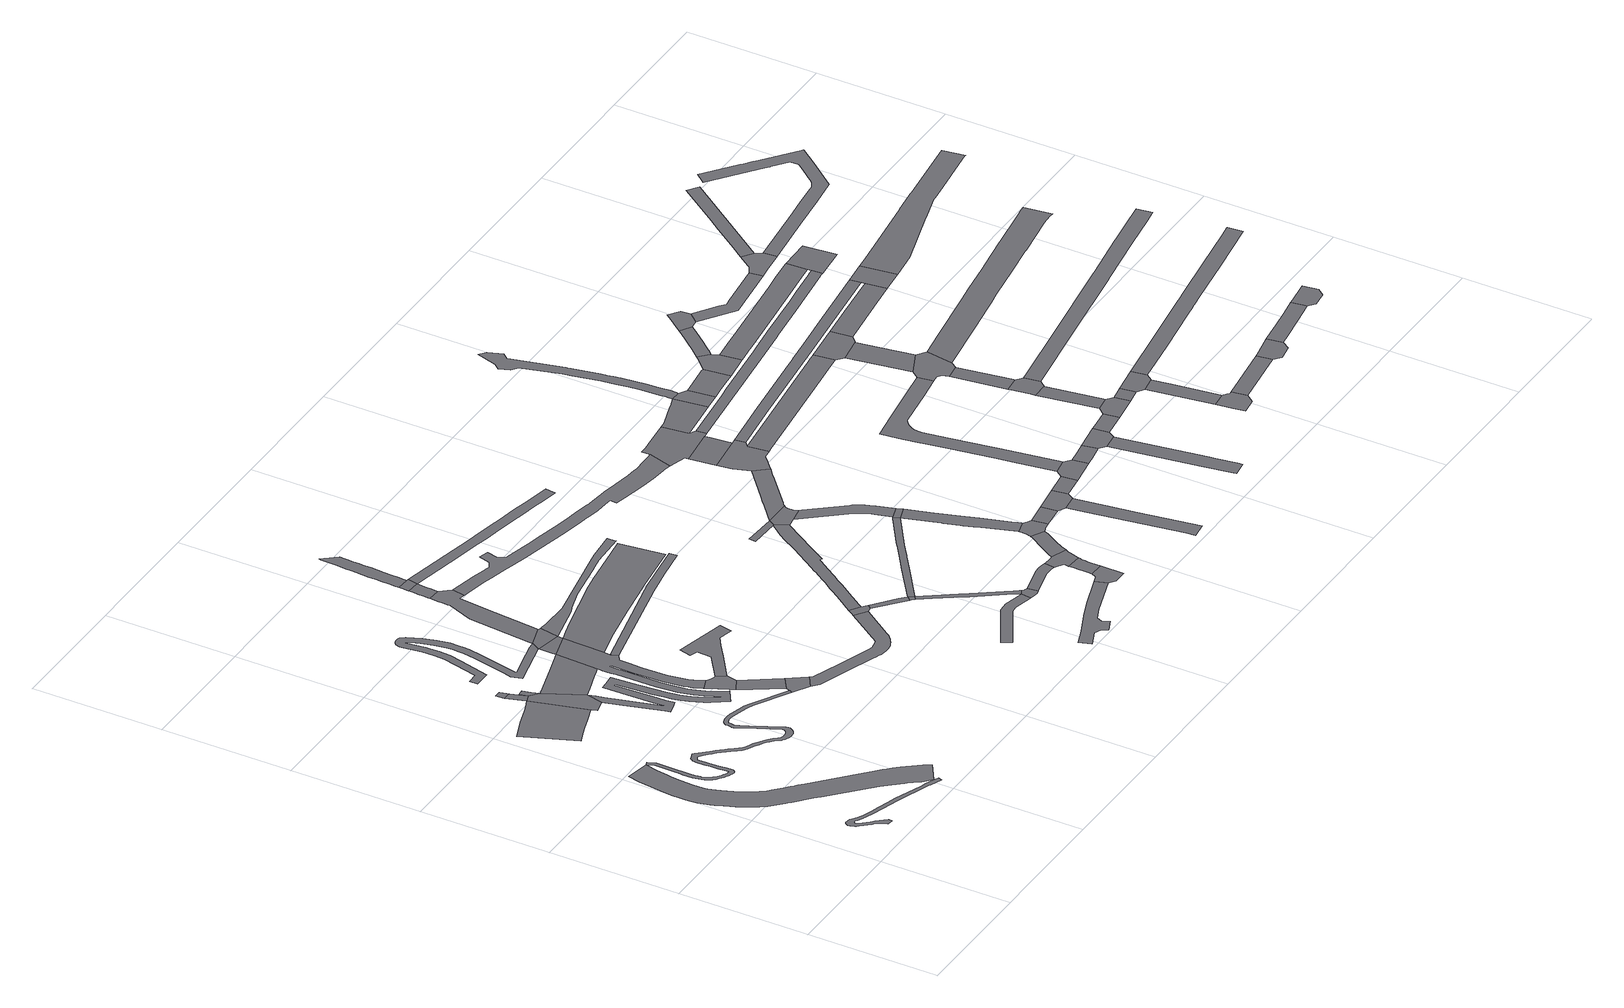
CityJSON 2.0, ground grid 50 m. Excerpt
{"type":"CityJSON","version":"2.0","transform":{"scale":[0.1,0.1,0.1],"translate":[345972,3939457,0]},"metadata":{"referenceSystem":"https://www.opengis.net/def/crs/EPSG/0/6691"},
"CityObjects":{
"road1":{"type":"Road","attributes":{"RoadStructureAttribute.sectionType":"1"},"geometry":[{"type":"MultiSurface","lod":"1","boundaries":[[[0,1,2,3,4,5,6,7,8,9,10,11,12,13,14,15,16,17,18,19,20,21,22,23,24,25,26,27,28,29,30,31,32,33,34,35,36,37,38,39,40,41,42,43,44,45,46,47,48,49,50,51,52,53,54,55,56,57,58,59,60,61,62,63,64,65,66,67,68,69,70,71,72,73,74,75,76,77]]]}]},
"road2":{"type":"Road","attributes":{"function":"3","RoadStructureAttribute.sectionType":"1"},"geometry":[{"type":"MultiSurface","lod":"1","boundaries":[[[78,79,80,81,82,83,84,85,86,87,88,89,90,91,92,93,94,95,96,97,98,99,100,101,102,103,104,105,106,107,108,109,110,111,112,113,114,115,116,117,118,119,120,121,122,123,124,125,126,127,128,129,130,131,132,133,134,135,136,137,138,139,140,141,142,143,144,145,146,147,148,149,150,151,152,153,154,155,156,157,158,159,160,161,162,163,164]]]}]},
"road3":{"type":"Road","attributes":{"function":"3","RoadStructureAttribute.sectionType":"7"},"geometry":[{"type":"MultiSurface","lod":"1","boundaries":[[[165,166,167,168,169,170,171,172,173,174,175,176,177,178]]]}]},
"road4":{"type":"Road","attributes":{"RoadStructureAttribute.sectionType":"1"},"geometry":[{"type":"MultiSurface","lod":"1","boundaries":[[[179,180,181,182,183,184,185,186,187,188,189,190,191,192,193,194,195,196,197,198,199,200,201,202,203,204,205,206,207,208,209,210,211,212,213,214,215,216,217,218,219,220,221,222,223,224,225,226,227,228,229,230,231,232,233,234,235,236,237,238,239,240,241,242,243,244,245,246,247,248,249,250,251,252,253,254,255,256,257,258,259,260,261,262,263,264,265,266,267,268,269,270,271,272,163,273,274,275,276,277,278,279,280,281,282,283,284,285,286,287,288,289,290,291,292,293,294,295,296,297,298,299,300,301,302,303,304,305,306,307,308,309,310,311,312,313,314,315,316,317,318,319,320,321,322,323,324,325,326,327,328,329,330,331,332,333,334,335,336,337,338,339,340,341,342,343,344,345,346,347,348,349,350,351,352,353,354,355,356,357,358,359,360,361,362,363,364,365,366,367,368,369,370,371,372,373,374,375,376,377,378,379,380,381,382,383,384,385,386,387,388]]]}]},
"road5":{"type":"Road","attributes":{"RoadStructureAttribute.sectionType":"1"},"geometry":[{"type":"MultiSurface","lod":"1","boundaries":[[[389,171,390,391]]]}]},
"road6":{"type":"Road","geometry":[{"type":"MultiSurface","lod":"1","boundaries":[[[392,393,394,389,391]]]}]},
"road7":{"type":"Road","geometry":[{"type":"MultiSurface","lod":"1","boundaries":[[[171,170,395,396,397,398,390]]]}]},
"road8":{"type":"Road","geometry":[{"type":"MultiSurface","lod":"1","boundaries":[[[399,400,401,390,398]]]}]},
"road9":{"type":"Road","geometry":[{"type":"MultiSurface","lod":"1","boundaries":[[[397,402,403,404,405,406,407,408,409,398]]]}]},
"road10":{"type":"Road","attributes":{"RoadStructureAttribute.sectionType":"1"},"geometry":[{"type":"MultiSurface","lod":"1","boundaries":[[[396,410,411,412,413,414,415,416,417,418,419,420,421,422,423,424,425,426,427,428,429,430,431,432,433,434,435,436,437,438,439,440,441,442,443,444,445,446,447,448,449,450,451,452,453,454,455,456,457,458,459,460,461,462,463,464,465,466,467,468,469,470,471,472,473,474,475,406,405,476,477,478,479,480,481,482,483,484,485,486,487,488,489,490,491,492,493,494,495,496,497,498,499,500,501,502,503,504,505,506,507,508,509,510,511,397]]]}]},
"road11":{"type":"Road","geometry":[{"type":"MultiSurface","lod":"1","boundaries":[[[512,513,514,515,516,455,454,517,518,519,520,521,522,523]]]}]},
"road12":{"type":"Road","attributes":{"RoadStructureAttribute.sectionType":"1"},"geometry":[{"type":"MultiSurface","lod":"1","boundaries":[[[524,525,526,527,528,529,530,531,532,533,534,535,536,537,538,539,540,541,542,543,544,545,546,547,548,549,550,551,552,553,554,555,556,557,558,559,560,561,562,563,564,565,566,567,568,569,570,571,572,573,574,575,576,577,578,579,580]]]}]},
"road13":{"type":"Road","attributes":{"RoadStructureAttribute.sectionType":"1"},"geometry":[{"type":"MultiSurface","lod":"1","boundaries":[[[581,582,583,520,519]]]}]},
"road14":{"type":"Road","geometry":[{"type":"MultiSurface","lod":"1","boundaries":[[[584,583,582,179,388,585]]]}]},
"road15":{"type":"Road","geometry":[{"type":"MultiSurface","lod":"1","boundaries":[[[586,587,406,475,588]]]}]},
"road16":{"type":"Road","geometry":[{"type":"MultiSurface","lod":"1","boundaries":[[[579,586,588,589,590,580]]]}]},
"road17":{"type":"Road","attributes":{"RoadStructureAttribute.sectionType":"1"},"geometry":[{"type":"MultiSurface","lod":"1","boundaries":[[[522,591,592,593,594,595,596,597,598,599,600,601,523]]]}]},
"road18":{"type":"Road","attributes":{"RoadStructureAttribute.sectionType":"1"},"geometry":[{"type":"MultiSurface","lod":"1","boundaries":[[[590,602,603,604,605,606,607,608,609,610,611,612,613,614,615,580]]]}]},
"road19":{"type":"Road","attributes":{"RoadStructureAttribute.sectionType":"1"},"geometry":[{"type":"MultiSurface","lod":"1","boundaries":[[[616,617,618,619,620,621,622,623,624,625,626,627,628,629,630,631,632,633,634,635,636,637,638,639,640,641,642,643,584,585]]]}]},
"road20":{"type":"Road","geometry":[{"type":"MultiSurface","lod":"1","boundaries":[[[606,644,645,646,647,648,649,650,651,652,653,607]]]}]},
"road21":{"type":"Road","geometry":[{"type":"MultiSurface","lod":"1","boundaries":[[[654,655,656,657,658,649,648]]]}]},
"road22":{"type":"Road","attributes":{"RoadStructureAttribute.sectionType":"1"},"geometry":[{"type":"MultiSurface","lod":"1","boundaries":[[[659,660,661,662,663,664,665,666,667,668,669,670,671,656,655,672,673,674,675,676,677,678,679,680,681,682,683,684]]]}]},
"road23":{"type":"Road","attributes":{"RoadStructureAttribute.sectionType":"1"},"geometry":[{"type":"MultiSurface","lod":"1","boundaries":[[[472,685,686,687,688,689,690,691,692,693,473]]]}]},
"road24":{"type":"Road","attributes":{"function":"3","RoadStructureAttribute.sectionType":"1"},"geometry":[{"type":"MultiSurface","lod":"1","boundaries":[[[694,695,696,697,698,475,474,699,700,701,702,703,704]]]}]},
"road25":{"type":"Road","attributes":{"RoadStructureAttribute.sectionType":"1"},"geometry":[{"type":"MultiSurface","lod":"1","boundaries":[[[705,706,707,708,709,710,711,712,713,714,715,716,717,718,719,720,589,588]]]}]},
"road26":{"type":"Road","geometry":[{"type":"MultiSurface","lod":"1","boundaries":[[[721,722,723,638,637,724,725,726]]]}]},
"road27":{"type":"Road","attributes":{"RoadStructureAttribute.sectionType":"1"},"geometry":[{"type":"MultiSurface","lod":"1","boundaries":[[[727,728,729,730,731,732,733,734,735,736,737,738]]]}]},
"road28":{"type":"Road","attributes":{"RoadStructureAttribute.sectionType":"1"},"geometry":[{"type":"MultiSurface","lod":"1","boundaries":[[[724,739,740,741,725]]]}]},
"road29":{"type":"Road","geometry":[{"type":"MultiSurface","lod":"1","boundaries":[[[740,739,742,743,744]]]}]},
"road30":{"type":"Road","geometry":[{"type":"MultiSurface","lod":"1","boundaries":[[[745,746,747,748,749,750,751,752,753,754,755,756,757,758,759,760,761,762,763,764,654,648]]]}]},
"road31":{"type":"Road","attributes":{"RoadStructureAttribute.sectionType":"1"},"geometry":[{"type":"MultiSurface","lod":"1","boundaries":[[[765,766,767,768,769,770,771,772,773,774,775,776,777,778]]]}]},
"road32":{"type":"Road","attributes":{"RoadStructureAttribute.sectionType":"1"},"geometry":[{"type":"MultiSurface","lod":"1","boundaries":[[[743,779,780,781,782,783,727,784,785,786,787,788,789,744]]]}]},
"road33":{"type":"Road","attributes":{"RoadStructureAttribute.sectionType":"1"},"geometry":[{"type":"MultiSurface","lod":"1","boundaries":[[[790,791,792,793,794,795,796,797,798,799,800,801,802,803,804,805,806,807,808,809,810,811,812,813,814,815,816,817,818,721,726]]]}]},
"road34":{"type":"Road","geometry":[{"type":"MultiSurface","lod":"1","boundaries":[[[727,738,819,820,821,822,823,824,825,826,827,828,784]]]}]},
"road35":{"type":"Road","attributes":{"RoadStructureAttribute.sectionType":"1"},"geometry":[{"type":"MultiSurface","lod":"1","boundaries":[[[829,830,831,832,833,834,835,836,837,838,839,840,841,842,843,844,845,846,847,848,849,850,851,852,853,854,605,604,855,856,857,858,859,860,861,862,863,864,865,866,867,868,869,870,871,872,873,874,875,876,877,878,879,880]]]}]},
"road36":{"type":"Road","attributes":{"RoadStructureAttribute.sectionType":"1"},"geometry":[{"type":"MultiSurface","lod":"1","boundaries":[[[821,881,882,883,884,885,886,887,888,822]]]}]},
"road37":{"type":"Road","attributes":{"RoadStructureAttribute.sectionType":"1"},"geometry":[{"type":"MultiSurface","lod":"1","boundaries":[[[889,890,891,892,893,894,740,744,895,896,897,898,899]]]}]},
"road38":{"type":"Road","geometry":[{"type":"MultiSurface","lod":"1","boundaries":[[[900,778,777,901,902,903,904]]]}]},
"road39":{"type":"Road","geometry":[{"type":"MultiSurface","lod":"1","boundaries":[[[905,906,907,803]]]}]},
"road40":{"type":"Road","attributes":{"RoadStructureAttribute.sectionType":"1"},"geometry":[{"type":"MultiSurface","lod":"1","boundaries":[[[903,908,909,910,911,912,913,914,915,916,917,918,904]]]}]},
"road41":{"type":"Road","geometry":[{"type":"MultiSurface","lod":"1","boundaries":[[[919,920,921,885,884,922,923,914,913,924,925,926,927,928,929]]]}]},
"road42":{"type":"Road","geometry":[{"type":"MultiSurface","lod":"1","boundaries":[[[802,930,931,932,933,934,935,936,937,938,939,940,905,803]]]}]},
"road43":{"type":"Road","attributes":{"RoadStructureAttribute.sectionType":"1"},"geometry":[{"type":"MultiSurface","lod":"1","boundaries":[[[928,941,942,943,944,945,946,947,948,949,950,951,952,953,954,955,956,957,929]]]}]},
"road44":{"type":"Road","attributes":{"RoadStructureAttribute.sectionType":"1"},"geometry":[{"type":"MultiSurface","lod":"1","boundaries":[[[958,959,960,961,962,963,964,965,966,967,968,969,970,931,930]]]}]},
"road45":{"type":"Road","geometry":[{"type":"MultiSurface","lod":"1","boundaries":[[[899,971,963,962,889]]]}]},
"road46":{"type":"Road","attributes":{"RoadStructureAttribute.sectionType":"1"},"geometry":[{"type":"MultiSurface","lod":"1","boundaries":[[[972,973,974,975,976,977,978,979,980,981,982,983,984,985,986,971,899]]]}]},
"road47":{"type":"Road","geometry":[{"type":"MultiSurface","lod":"1","boundaries":[[[978,987,988,989,990,991,992,993,994,995,950,949,996,997,998,999,1000,979]]]}]},
"road48":{"type":"Road","attributes":{"RoadStructureAttribute.sectionType":"1"},"geometry":[{"type":"MultiSurface","lod":"1","boundaries":[[[1001,1002,1003,1004,905,940,1005,1006,1007,1008,1009,1010,1011,1012]]]}]},
"road49":{"type":"Road","attributes":{"RoadStructureAttribute.sectionType":"1"},"geometry":[{"type":"MultiSurface","lod":"1","boundaries":[[[999,998,1013,1014]]]}]},
"road50":{"type":"Road","attributes":{"RoadStructureAttribute.sectionType":"1"},"geometry":[{"type":"MultiSurface","lod":"1","boundaries":[[[1015,1016,1017,1018,1019,1020,1021,1022,1023]]]}]},
"road51":{"type":"Road","geometry":[{"type":"MultiSurface","lod":"1","boundaries":[[[1014,1013,1019,1018,1024,1025]]]}]},
"road52":{"type":"Road","geometry":[{"type":"MultiSurface","lod":"1","boundaries":[[[1011,1026,1027,1028,1029,1030,1031,1032,1033,1034,1035,1012]]]}]},
"road53":{"type":"Road","attributes":{"function":"3"},"geometry":[{"type":"MultiSurface","lod":"1","boundaries":[[[1034,1033,1036,1037,1038,1039]]]}]},
"road54":{"type":"Road","geometry":[{"type":"MultiSurface","lod":"1","boundaries":[[[1040,1041,1039,1038,1042,1043,1044,1045,1046,1047,1048,829,880]]]}]},
"road55":{"type":"Road","attributes":{"RoadStructureAttribute.sectionType":"1"},"geometry":[{"type":"MultiSurface","lod":"1","boundaries":[[[1024,1049,1050,1025]]]}]},
"road56":{"type":"Road","geometry":[{"type":"MultiSurface","lod":"1","boundaries":[[[1051,1050,1049,1052,1053,1054]]]}]},
"road57":{"type":"Road","attributes":{"RoadStructureAttribute.sectionType":"1"},"geometry":[{"type":"MultiSurface","lod":"1","boundaries":[[[1055,1056,1057,1058,1045,1044,1059]]]}]},
"road58":{"type":"Road","attributes":{"RoadStructureAttribute.sectionType":"1"},"geometry":[{"type":"MultiSurface","lod":"1","boundaries":[[[1060,1053,1052,1061,1062,1063]]]}]},
"road59":{"type":"Road","geometry":[{"type":"MultiSurface","lod":"1","boundaries":[[[1064,1055,1059,1065,1066]]]}]},
"road60":{"type":"Road","attributes":{"RoadStructureAttribute.sectionType":"1"},"geometry":[{"type":"MultiSurface","lod":"1","boundaries":[[[1067,1068,1069,1070,1071,1072,1073,1074,1075,1076,1077,1078,1079,1080,1081,1082,1083,1084,1085,1086,1087,1088,1089,1090,1051,1054]]]}]},
"road61":{"type":"Road","attributes":{"RoadStructureAttribute.sectionType":"1"},"geometry":[{"type":"MultiSurface","lod":"1","boundaries":[[[1091,1092,1093,1094,1095,1096,1097,1098,1099,1100]]]}]},
"road62":{"type":"Road","geometry":[{"type":"MultiSurface","lod":"1","boundaries":[[[1101,1102,1103,1104,1105,1106,1107,1108,1109,1110,1111,1112,1055,1064,1113,1114,1115,1116,1117,1118,1119,1120,1121,1122,1123,1124,1125,1126,1127,1128,1129,1130,1131,1132,1133,1134,1135]]]}]},
"road63":{"type":"Road","attributes":{"function":"3","RoadStructureAttribute.sectionType":"1"},"geometry":[{"type":"MultiSurface","lod":"1","boundaries":[[[1136,1137,1138,1139,1140,1030,1029,1141,1142,1143,1144]]]}]},
"road64":{"type":"Road","geometry":[{"type":"MultiSurface","lod":"1","boundaries":[[[1062,1100,1099,1145,1146,1063]]]}]},
"road65":{"type":"Road","attributes":{"function":"3","RoadStructureAttribute.sectionType":"1"},"geometry":[{"type":"MultiSurface","lod":"1","boundaries":[[[1065,1147,1148,1149,1150,1151,1152,1066]]]}]},
"road66":{"type":"Road","attributes":{"RoadStructureAttribute.sectionType":"1"},"geometry":[{"type":"MultiSurface","lod":"1","boundaries":[[[1153,1154,1146,1145,1155,1156]]]}]},
"road67":{"type":"Road","geometry":[{"type":"MultiSurface","lod":"1","boundaries":[[[1149,1157,1158,1159,1160,1161,1162,1163,1150]]]}]},
"road68":{"type":"Road","geometry":[{"type":"MultiSurface","lod":"1","boundaries":[[[1164,1165,1166,1153,1156,1167]]]}]},
"road69":{"type":"Road","attributes":{"RoadStructureAttribute.sectionType":"1"},"geometry":[{"type":"MultiSurface","lod":"1","boundaries":[[[1165,1168,1169,1170,1171,1166]]]}]},
"road70":{"type":"Road","attributes":{"function":"3","RoadStructureAttribute.sectionType":"1"},"geometry":[{"type":"MultiSurface","lod":"1","boundaries":[[[1172,1173,1174,1175,1176,1177,1178,1032,1031,1179,1180,1181,1182,1183,1184,1185,1186]]]}]},
"road71":{"type":"Road","geometry":[{"type":"MultiSurface","lod":"1","boundaries":[[[1187,1188,1189,1190,1170,1169,1191,1192]]]}]},
"road72":{"type":"Road","attributes":{"function":"3","RoadStructureAttribute.sectionType":"1"},"geometry":[{"type":"MultiSurface","lod":"1","boundaries":[[[1193,1194,1195,1196,1197,1198,1199,1200,1201,1202,1043,1042,1203,1204,1205,1206,1207,1208,1209,1210,1211]]]}]},
"road73":{"type":"Road","attributes":{"RoadStructureAttribute.sectionType":"1"},"geometry":[{"type":"MultiSurface","lod":"1","boundaries":[[[1160,1212,1213,1214,1215,1216,1217,1218,1219,1220,1221,1222,1223,1224,1161]]]}]},
"road74":{"type":"Road","attributes":{"RoadStructureAttribute.sectionType":"1"},"geometry":[{"type":"MultiSurface","lod":"1","boundaries":[[[1225,1226,1188,1187,1227,1228]]]}]},
"road75":{"type":"Road","attributes":{"RoadStructureAttribute.sectionType":"1"},"geometry":[{"type":"MultiSurface","lod":"1","boundaries":[[[1229,1230,1164,1167]]]}]},
"road76":{"type":"Road","geometry":[{"type":"MultiSurface","lod":"1","boundaries":[[[1231,1232,1233,1234,1081,1080,1235,1236,1225,1228]]]}]},
"road77":{"type":"Road","attributes":{"RoadStructureAttribute.sectionType":"1"},"geometry":[{"type":"MultiSurface","lod":"1","boundaries":[[[1237,1234,1233,1238,1239]]]}]},
"road78":{"type":"Road","geometry":[{"type":"MultiSurface","lod":"1","boundaries":[[[1240,1241,1242,1243,1244,1245,1246,1247,1248]]]}]},
"road79":{"type":"Road","attributes":{"RoadStructureAttribute.sectionType":"1"},"geometry":[{"type":"MultiSurface","lod":"1","boundaries":[[[1249,1245,1244,1250,1251,1252]]]}]},
"road80":{"type":"Road","geometry":[{"type":"MultiSurface","lod":"1","boundaries":[[[1237,1239,1253,1254,1136,1144]]]}]},
"road81":{"type":"Road","geometry":[{"type":"MultiSurface","lod":"1","boundaries":[[[1230,1229,1252,1251,1255,1256]]]}]},
"road82":{"type":"Road","geometry":[{"type":"MultiSurface","lod":"1","boundaries":[[[1257,1258,1259,1260,1261,1219,1218,1262,1263]]]}]},
"road83":{"type":"Road","attributes":{"RoadStructureAttribute.sectionType":"1"},"geometry":[{"type":"MultiSurface","lod":"1","boundaries":[[[1241,1240,1264,1265]]]}]},
"road84":{"type":"Road","attributes":{"function":"3","RoadStructureAttribute.sectionType":"1"},"geometry":[{"type":"MultiSurface","lod":"1","boundaries":[[[1266,1267,1268,1269,1270,1271,1272,1159,1158,1273,1274,1275,1276,1277,1278,1279,1280]]]}]},
"road85":{"type":"Road","attributes":{"RoadStructureAttribute.sectionType":"1"},"geometry":[{"type":"MultiSurface","lod":"1","boundaries":[[[1281,1282,1283,1263,1262,1284,1285,1286,1287]]]}]},
"road86":{"type":"Road","attributes":{"function":"3","RoadStructureAttribute.sectionType":"1"},"geometry":[{"type":"MultiSurface","lod":"1","boundaries":[[[1253,1288,1289,1290,1291,1292,1254]]]}]},
"road87":{"type":"Road","geometry":[{"type":"MultiSurface","lod":"1","boundaries":[[[1264,1293,1294,1295,1296,1297,1265]]]}]},
"road88":{"type":"Road","geometry":[{"type":"MultiSurface","lod":"1","boundaries":[[[1286,1298,1299,1300,1301,1302,1303,1304,1305,1287]]]}]},
"road89":{"type":"Road","geometry":[{"type":"MultiSurface","lod":"1","boundaries":[[[1291,1290,1306,1307,1308,1309,1172,1186]]]}]},
"road90":{"type":"Road","attributes":{"RoadStructureAttribute.sectionType":"1"},"geometry":[{"type":"MultiSurface","lod":"1","boundaries":[[[1310,1311,1312,1313,1314,1296,1295,1315,1316,1317,1318]]]}]},
"road91":{"type":"Road","attributes":{"RoadStructureAttribute.sectionType":"1"},"geometry":[{"type":"MultiSurface","lod":"1","boundaries":[[[1319,1320,1321,1322,1323,1324,1325,1326,1327,1328,1232,1231,1329,1330,1331,1332,1333,1334,1335,1336,1337,1338,1339,1340,1341]]]}]},
"road92":{"type":"Road","attributes":{"RoadStructureAttribute.sectionType":"1"},"geometry":[{"type":"MultiSurface","lod":"1","boundaries":[[[1191,1342,1343,1344,1345,1346,1347,1348,1349,1350,1351,1352,1353,1354,1355,1356,1357,1192]]]}]},
"road93":{"type":"Road","geometry":[{"type":"MultiSurface","lod":"1","boundaries":[[[1193,1211,1358,1359,1266,1280]]]}]},
"road94":{"type":"Road","attributes":{"RoadStructureAttribute.sectionType":"1"},"geometry":[{"type":"MultiSurface","lod":"1","boundaries":[[[1255,1360,1361,1362,1363,1364,1365,1366,1367,1368,1369,1370,1371,1372,1373,1374,1375,1376,1377,1256]]]}]},
"road95":{"type":"Road","geometry":[{"type":"MultiSurface","lod":"1","boundaries":[[[1378,1379,1310,1318,1380,1381,1382]]]}]},
"road96":{"type":"Road","attributes":{"RoadStructureAttribute.sectionType":"1"},"geometry":[{"type":"MultiSurface","lod":"1","boundaries":[[[1383,1384,1385,1386,1387,1303,1302,1388,1389,1390]]]}]},
"road97":{"type":"Road","attributes":{"RoadStructureAttribute.sectionType":"1"},"geometry":[{"type":"MultiSurface","lod":"1","boundaries":[[[1391,1392,1393,1394,1395,1396,1397,1398,1399,1400,1401,1402,1403,1404,1405,1406,1407,1301,1300,1408,1409,1410,1411,1412,1413,1414,1415,1416,1417,1418,1419,1420,1421,1422,1423,1424,1425,1426]]]}]},
"road98":{"type":"Road","attributes":{"function":"3","RoadStructureAttribute.sectionType":"1"},"geometry":[{"type":"MultiSurface","lod":"1","boundaries":[[[1427,1428,1429,1430,1431,1432,1433,1434,1308,1307,1435,1436,1437,1438,1439,1440,1441,1442,1443,1444,1445,1446]]]}]}
},
"vertices":[
[236,101,0],[204,136,0],[193,146,0],[183,157,0],[173,167,0],[164,177,0],[162,181,0],[160,184,0],[160,188,0],[161,191,0],[164,194,0],[168,195,0],[172,195,0],[180,189,0],[193,182,0],[197,180,0],[200,179,0],[202,178,0],[206,176,0],[242,162,0],[280,151,0],[318,140,0],[351,130,0],[469,86,0],[483,81,0],[486,79,0],[528,60,0],[535,77,0],[516,84,0],[483,97,0],[465,103,0],[355,145,0],[322,154,0],[284,165,0],[247,176,0],[211,190,0],[208,191,0],[206,193,0],[203,194,0],[200,195,0],[188,202,0],[177,210,0],[170,215,0],[168,216,0],[165,216,0],[163,217,0],[160,218,0],[157,218,0],[154,218,0],[152,218,0],[149,218,0],[147,217,0],[145,216,0],[144,215,0],[142,213,0],[141,212,0],[140,210,0],[139,207,0],[138,204,0],[139,201,0],[139,198,0],[139,196,0],[139,195,0],[140,191,0],[141,188,0],[142,185,0],[144,180,0],[147,176,0],[150,172,0],[152,168,0],[162,157,0],[172,146,0],[183,136,0],[187,132,0],[199,118,0],[212,97,0],[212,89,0],[234,86,0],
[19,944,0],[11,894,0],[9,879,0],[6,854,0],[4,829,0],[2,804,0],[2,779,0],[2,756,0],[4,734,0],[6,712,0],[10,690,0],[16,668,0],[21,654,0],[24,646,0],[32,625,0],[41,604,0],[48,588,0],[56,572,0],[64,557,0],[72,541,0],[80,530,0],[88,518,0],[96,507,0],[104,496,0],[118,480,0],[134,465,0],[149,451,0],[155,446,0],[165,436,0],[184,419,0],[203,401,0],[223,384,0],[242,366,0],[357,259,0],[371,245,0],[392,224,0],[412,204,0],[431,182,0],[450,160,0],[456,153,0],[468,137,0],[483,117,0],[486,114,0],[518,85,0],[592,134,0],[576,159,0],[529,220,0],[509,240,0],[490,260,0],[485,265,0],[473,277,0],[445,302,0],[423,322,0],[303,432,0],[283,450,0],[264,468,0],[250,480,0],[245,485,0],[226,502,0],[210,517,0],[196,531,0],[184,542,0],[173,554,0],[167,561,0],[161,570,0],[155,579,0],[150,588,0],[143,599,0],[137,611,0],[130,625,0],[124,640,0],[115,660,0],[108,679,0],[102,695,0],[98,710,0],[95,724,0],[93,741,0],[92,760,0],[92,779,0],[92,800,0],[94,822,0],[96,845,0],[99,869,0],[100,882,0],[108,927,0],[118,973,0],[30,992,0],
[152,1241,0],[203,1260,0],[259,1278,0],[275,1284,0],[303,1294,0],[313,1298,0],[253,1512,0],[235,1503,0],[234,1503,0],[201,1490,0],[131,1467,0],[75,1446,0],[53,1438,0],[135,1235,0],
[744,770,0],[611,845,0],[586,858,0],[548,868,0],[523,876,0],[508,878,0],[495,878,0],[492,878,0],[482,877,0],[471,871,0],[463,865,0],[458,857,0],[458,848,0],[457,839,0],[456,833,0],[457,825,0],[460,816,0],[463,809,0],[491,754,0],[530,676,0],[529,671,0],[526,665,0],[521,661,0],[514,657,0],[504,655,0],[493,654,0],[489,655,0],[488,655,0],[481,658,0],[476,664,0],[466,677,0],[453,689,0],[441,698,0],[430,706,0],[418,713,0],[406,721,0],[395,726,0],[385,731,0],[376,735,0],[369,740,0],[365,744,0],[360,750,0],[355,755,0],[350,762,0],[340,774,0],[336,779,0],[330,786,0],[319,799,0],[308,811,0],[296,823,0],[294,825,0],[258,865,0],[254,869,0],[252,870,0],[224,861,0],[223,859,0],[217,848,0],[216,842,0],[215,835,0],[215,803,0],[217,779,0],[218,750,0],[220,726,0],[221,714,0],[221,713,0],[219,709,0],[217,708,0],[214,709,0],[209,711,0],[204,713,0],[197,717,0],[190,721,0],[184,725,0],[178,730,0],[173,733,0],[170,736,0],[166,740,0],[163,744,0],[159,748,0],[156,753,0],[153,758,0],[151,763,0],[148,771,0],[147,780,0],[145,790,0],[144,801,0],[143,819,0],[143,837,0],[144,855,0],[144,862,0],[146,933,0],[145,949,0],[144,953,0],[131,979,0],[131,945,0],[130,928,0],[129,863,0],[129,856,0],[128,837,0],[128,818,0],[129,799,0],[131,789,0],[132,778,0],[134,767,0],[137,757,0],[140,751,0],[143,745,0],[147,739,0],[151,734,0],[155,730,0],[159,726,0],[164,722,0],[168,718,0],[175,713,0],[182,708,0],[190,704,0],[198,700,0],[203,697,0],[209,695,0],[215,693,0],[223,691,0],[229,693,0],[233,697,0],[235,703,0],[236,714,0],[235,727,0],[233,751,0],[232,780,0],[230,804,0],[230,836,0],[231,839,0],[234,842,0],[238,843,0],[242,845,0],[246,845,0],[251,843,0],[262,833,0],[274,822,0],[286,812,0],[297,801,0],[308,789,0],[318,777,0],[328,764,0],[339,752,0],[342,748,0],[344,746,0],[349,740,0],[354,734,0],[359,729,0],[368,722,0],[378,717,0],[389,713,0],[398,708,0],[410,701,0],[422,693,0],[433,686,0],[443,678,0],[455,667,0],[465,654,0],[471,648,0],[474,645,0],[478,643,0],[482,640,0],[486,638,0],[489,636,0],[490,636,0],[494,634,0],[497,633,0],[500,632,0],[504,632,0],[507,631,0],[511,631,0],[515,631,0],[519,631,0],[522,632,0],[526,633,0],[529,635,0],[533,637,0],[535,639,0],[538,642,0],[540,644,0],[543,647,0],[544,650,0],[546,652,0],[547,655,0],[548,658,0],[548,662,0],[548,666,0],[547,671,0],[547,675,0],[491,787,0],[477,815,0],[474,821,0],[472,828,0],[471,833,0],[472,838,0],[473,846,0],[473,853,0],[475,855,0],[479,859,0],[487,862,0],[492,863,0],[496,863,0],[507,863,0],[519,861,0],[543,854,0],[547,853,0],[580,844,0],[604,832,0],[736,757,0],
[231,1585,0],[282,1521,0],[262,1585,0],
[259,1594,0],[253,1617,0],[230,1618,0],
[322,1275,0],[370,1288,0],[384,1352,0],[315,1494,0],
[304,1525,0],[297,1556,0],[276,1554,0],
[421,1363,0],[494,1386,0],[512,1391,0],[537,1399,0],[544,1561,0],[493,1546,0],[448,1533,0],[322,1496,0],
[390,1216,0],[430,1075,0],[435,1057,0],[455,1062,0],[466,1065,0],[490,1073,0],[490,1079,0],[487,1106,0],[485,1135,0],[480,1300,0],[486,1301,0],[491,1229,0],[496,1162,0],[502,1120,0],[505,1092,0],[508,1080,0],[512,1061,0],[521,1034,0],[528,1011,0],[539,987,0],[550,966,0],[589,912,0],[607,924,0],[608,924,0],[641,944,0],[614,989,0],[601,1016,0],[590,1048,0],[582,1076,0],[580,1085,0],[578,1099,0],[574,1130,0],[571,1173,0],[570,1326,0],[570,1335,0],[570,1369,0],[578,1370,0],[577,1333,0],[575,1280,0],[580,1172,0],[583,1133,0],[590,1094,0],[592,1086,0],[598,1061,0],[612,1028,0],[655,1046,0],[653,1050,0],[645,1067,0],[638,1084,0],[637,1089,0],[632,1102,0],[628,1119,0],[625,1137,0],[623,1155,0],[621,1172,0],[619,1198,0],[619,1224,0],[618,1250,0],[618,1276,0],[620,1319,0],[621,1349,0],[621,1361,0],[643,1374,0],[632,1395,0],[634,1425,0],[640,1588,0],[537,1385,0],[537,1377,0],[536,1364,0],[538,1345,0],[540,1326,0],[541,1172,0],[545,1128,0],[548,1094,0],[550,1083,0],[553,1070,0],[561,1039,0],[573,1005,0],[588,975,0],[600,954,0],[597,952,0],[576,982,0],[566,1001,0],[556,1021,0],[549,1043,0],[541,1069,0],[538,1082,0],[535,1097,0],[532,1124,0],[526,1166,0],[521,1231,0],[514,1334,0],[473,1330,0],[449,1327,0],[450,1297,0],[455,1133,0],[457,1104,0],[458,1094,0],[456,1094,0],[413,1247,0],[399,1296,0],[393,1323,0],
[690,1030,0],[687,1030,0],[677,1032,0],[668,1036,0],[658,1043,0],[615,1021,0],[651,949,0],[660,932,0],[708,957,0],[714,996,0],[716,998,0],[693,1030,0],
[538,1660,0],[492,1649,0],[386,1624,0],[385,1629,0],[391,1654,0],[418,1783,0],[426,1831,0],[428,1853,0],[429,1879,0],[429,1906,0],[420,1954,0],[406,2001,0],[385,2053,0],[376,2064,0],[372,2069,0],[364,2072,0],[354,2073,0],[345,2071,0],[337,2068,0],[330,2060,0],[327,2053,0],[325,2044,0],[325,2035,0],[326,2028,0],[335,1962,0],[336,1913,0],[335,1874,0],[301,1737,0],[262,1737,0],[262,1707,0],[324,1707,0],[353,1823,0],[365,1870,0],[366,1913,0],[366,1955,0],[365,1965,0],[364,1974,0],[356,2031,0],[355,2036,0],[355,2038,0],[356,2041,0],[359,2038,0],[371,2008,0],[378,1991,0],[381,1979,0],[391,1947,0],[399,1903,0],[399,1879,0],[398,1855,0],[396,1836,0],[388,1789,0],[362,1661,0],[353,1629,0],[365,1589,0],[492,1619,0],[545,1631,0],[563,1662,0],
[687,881,0],[749,787,0],[799,820,0],
[845,752,0],[799,721,0],
[546,1628,0],[545,1581,0],[641,1609,0],
[654,1682,0],[645,1687,0],
[731,1008,0],[811,1066,0],[864,1104,0],[900,1129,0],[957,1116,0],[968,1165,0],[773,1211,0],[761,1164,0],[791,1155,0],[789,1100,0],[788,1099,0],
[667,1912,0],[677,2010,0],[699,2005,0],[709,2054,0],[678,2092,0],[628,2095,0],[627,2089,0],[626,2075,0],[626,2060,0],[625,2046,0],[624,2026,0],[624,2016,0],[588,1920,0],[563,1675,0],
[812,710,0],[826,698,0],[855,687,0],[939,657,0],[1047,619,0],[1060,614,0],[1072,610,0],[1084,606,0],[1097,603,0],[1106,602,0],[1115,602,0],[1124,602,0],[1133,604,0],[1142,606,0],[1151,610,0],[1160,614,0],[1168,619,0],[1177,625,0],[1186,633,0],[1194,641,0],[1202,652,0],[1285,771,0],[1239,803,0],[1140,660,0],[1103,652,0],[1091,656,0],[965,701,0],[852,741,0],
[678,2101,0],[679,2120,0],[680,2140,0],[681,2160,0],[682,2177,0],[632,2179,0],[632,2162,0],[630,2143,0],[630,2123,0],[628,2104,0],
[690,2216,0],[684,2217,0],[634,2219,0],[633,2207,0],[632,2181,0],
[648,2530,0],[646,2501,0],[645,2471,0],[644,2451,0],[643,2431,0],[642,2411,0],[641,2390,0],[640,2364,0],[638,2337,0],[637,2310,0],[636,2283,0],[635,2258,0],[634,2232,0],[684,2230,0],[685,2256,0],[686,2281,0],[687,2308,0],[688,2335,0],[690,2361,0],[691,2388,0],[692,2408,0],[692,2429,0],[693,2449,0],[694,2468,0],[695,2483,0],[649,2537,0],
[1035,1460,0],[1060,1465,0],[1139,1478,0],[1262,1496,0],[1258,1526,0],[1134,1508,0],[1054,1495,0],[1028,1490,0],[637,1403,0],
[1123,1692,0],[998,1673,0],[949,1665,0],[725,1613,0],[678,1599,0],[744,1453,0],[886,1479,0],[997,1497,0],[1046,1505,0],[1247,1532,0],[1225,1706,0],
[794,1644,0],[812,1651,0],[892,1675,0],[1043,1701,0],[1064,1705,0],[1106,1712,0],[1173,1715,0],[1234,1717,0],[1235,1717,0],[1234,1720,0],[1234,1751,0],[1127,1742,0],[1101,1737,0],[794,1678,0],[688,1680,0],[664,1682,0],
[1259,831,0],[1248,815,0],[1247,814,0],[1304,774,0],[1316,789,0],[1296,805,0],
[1629,372,0],[1627,372,0],[1551,389,0],[1532,387,0],[1512,385,0],[1342,290,0],[1362,255,0],[1524,346,0],[1536,347,0],[1548,348,0],[1620,333,0],[1623,332,0],
[1412,681,0],[1426,698,0],[1402,718,0],
[1420,674,0],[1425,667,0],[1439,677,0],
[899,2133,0],[990,2114,0],[1035,2105,0],[1080,2097,0],[1125,2088,0],[1169,2080,0],[1222,2069,0],[1275,2059,0],[1328,2048,0],[1384,2037,0],[1389,2077,0],[1335,2087,0],[1283,2098,0],[1230,2109,0],[1177,2119,0],[1132,2128,0],[1088,2136,0],[1043,2145,0],[998,2153,0],[919,2169,0],
[1686,152,0],[1618,125,0],[1531,86,0],[1470,62,0],[1486,17,0],[1546,43,0],[1574,32,0],[1586,9,0],[1632,29,0],[1620,57,0],[1629,79,0],[1676,99,0],[1829,149,0],[1814,194,0],
[1457,620,0],[1498,560,0],[1529,515,0],[1616,392,0],[1627,375,0],[1647,382,0],[1644,386,0],[1632,403,0],[1547,525,0],[1526,554,0],[1457,652,0],
[1305,819,0],[1316,835,0],[1348,880,0],[1379,925,0],[1397,951,0],[1411,971,0],[1444,1020,0],[1446,1024,0],[1473,1065,0],[1481,1059,0],[1522,1125,0],[1604,1255,0],[1605,1255,0],[1579,1302,0],[1575,1299,0],[1538,1254,0],[1529,1241,0],[1526,1238,0],[1484,1165,0],[1470,1144,0],[1438,1094,0],[1406,1045,0],[1404,1043,0],[1373,996,0],[1365,983,0],[1342,951,0],[1332,936,0],[1311,905,0],[1280,860,0],
[1643,329,0],[1658,327,0],[1672,330,0],[1666,370,0],[1664,370,0],[1661,371,0],[1658,373,0],[1655,374,0],[1652,376,0],[1650,378,0],
[1740,1871,0],[1722,1869,0],[1688,1869,0],[1646,1868,0],[1631,1870,0],[1596,1875,0],[1495,1892,0],[1480,1895,0],[1376,1908,0],[1375,1908,0],[1323,1918,0],[1264,1928,0],[1206,1940,0],[1140,1954,0],[1074,1968,0],[1008,1984,0],[968,1993,0],[953,2019,0],[963,2061,0],[925,2071,0],[914,2029,0],[888,2013,0],[879,2016,0],[847,2024,0],[843,2025,0],[815,2032,0],[804,1983,0],[819,1979,0],[835,1975,0],[867,1967,0],[899,1959,0],[931,1951,0],[997,1935,0],[1063,1920,0],[1129,1905,0],[1196,1891,0],[1256,1879,0],[1313,1869,0],[1315,1869,0],[1365,1861,0],[1406,1857,0],[1437,1854,0],[1434,1827,0],[1473,1818,0],[1516,1809,0],[1558,1801,0],[1585,1796,0],[1622,1791,0],[1677,1785,0],[1683,1784,0],[1710,1780,0],[1713,1780,0],
[1774,356,0],[1791,356,0],[1805,355,0],[1820,352,0],[1826,393,0],[1811,395,0],[1792,396,0],[1769,396,0],
[1811,972,0],[1809,970,0],[1678,881,0],[1677,880,0],[1626,843,0],[1558,794,0],[1576,776,0],[1631,816,0],[1637,820,0],[1691,860,0],[1825,951,0],
[1840,203,0],[1852,131,0],[1904,130,0],[1905,221,0],[1851,222,0],
[1593,1326,0],[1465,1332,0],[1463,1307,0],
[1906,259,0],[1906,270,0],[1907,283,0],[1909,297,0],[1911,302,0],[1912,310,0],[1851,313,0],[1851,297,0],[1851,269,0],[1851,268,0],[1851,238,0],
[1861,389,0],[1854,389,0],[1835,391,0],[1852,333,0],[1852,326,0],[1915,324,0],[1919,337,0],[1923,348,0],[1926,358,0],[1931,369,0],[1871,390,0],
[1639,1260,0],[1695,1271,0],[1692,1277,0],[1689,1283,0],[1688,1289,0],[1687,1295,0],[1687,1302,0],[1688,1308,0],[1690,1314,0],[1692,1320,0],[1696,1326,0],
[1935,379,0],[1941,391,0],[1947,402,0],[1953,413,0],[1959,424,0],[1968,440,0],[1978,456,0],[1987,471,0],[1994,486,0],[1943,512,0],[1939,502,0],[1929,485,0],[1918,469,0],[1907,452,0],[1898,436,0],[1888,421,0],[1879,406,0],
[1771,1101,0],[1788,1071,0],[1797,1046,0],[1800,1036,0],[1818,976,0],[1867,992,0],[1846,1057,0],[1844,1062,0],[1833,1092,0],[1812,1130,0],[1808,1134,0],[1703,1261,0],[1698,1266,0],
[1875,967,0],
[1866,813,0],[1867,808,0],[1885,751,0],[1888,742,0],[1900,708,0],[1903,698,0],[1949,562,0],[1998,576,0],[1998,580,0],[1995,591,0],[1991,602,0],[1988,613,0],[1954,718,0],[1938,765,0],[1906,867,0],
[1950,556,0],[1950,550,0],[1950,545,0],[1950,539,0],[1950,534,0],[1949,530,0],[1948,525,0],[1947,522,0],[1947,520,0],[2007,493,0],[2008,493,0],[2037,497,0],[2028,556,0],[2013,564,0],
[1708,1425,0],[1686,1406,0],[1664,1387,0],[1618,1347,0],[1700,1331,0],[1704,1335,0],[1709,1339,0],[1819,1435,0],[1839,1453,0],[1849,1461,0],[1865,1475,0],[1823,1524,0],
[2122,509,0],[2113,569,0],
[2269,126,0],[2246,270,0],[2228,385,0],[2210,500,0],[2151,491,0],[2162,417,0],[2218,65,0],[2223,31,0],[2282,40,0],
[2227,527,0],[2218,586,0],
[1879,1487,0],[1909,1514,0],[1920,1526,0],[1953,1530,0],[1943,1610,0],[1963,1626,0],[1958,1665,0],[1939,1662,0],[1795,1644,0],[1802,1585,0],
[1936,1680,0],[1928,1745,0],[1925,1763,0],[1782,1745,0],
[1714,1779,0],[1780,1759,0],[1945,1766,0],[1940,1805,0],[1915,1818,0],[1903,1920,0],[1812,1909,0],[1768,1903,0],[1740,1903,0],
[2314,539,0],[2306,599,0],
[2327,626,0],[2420,556,0],[2410,615,0],[2386,636,0],
[2068,1967,0],[2029,1954,0],[2018,1951,0],[1929,1923,0],[2084,1839,0],
[2462,623,0],[2452,561,0],[2513,571,0],[2503,630,0],
[2108,1966,0],[2150,1847,0],[2137,1949,0],
[2360,795,0],[2348,872,0],[2344,898,0],[2323,1027,0],[2320,1046,0],[2305,1138,0],[2304,1149,0],[2307,1166,0],[2310,1178,0],[2320,1194,0],[2335,1209,0],[2343,1215,0],[2497,1238,0],[2594,1253,0],[2585,1313,0],[2494,1299,0],[2334,1274,0],[2228,1257,0],[2236,1188,0],[2246,1129,0],[2253,1084,0],[2265,1012,0],[2291,849,0],[2301,786,0],
[2588,240,0],[2590,225,0],[2609,102,0],[2611,92,0],[2670,101,0],[2667,121,0],[2655,200,0],[2652,220,0],[2598,560,0],[2539,551,0],
[2015,2364,0],[2022,2331,0],[2042,2230,0],[2043,2223,0],[2047,2200,0],[2051,2177,0],[2057,2132,0],[2062,2087,0],[2065,2042,0],[2067,2007,0],[2068,1997,0],[2068,1981,0],[2108,1982,0],[2108,1993,0],[2108,1998,0],[2105,2044,0],[2102,2091,0],[2097,2137,0],[2090,2182,0],[2090,2183,0],[2086,2207,0],[2082,2230,0],[2081,2237,0],[2078,2251,0],[2058,2356,0],[2055,2368,0],[2054,2374,0],[2003,2574,0],[2023,2597,0],[2001,2650,0],[1978,2670,0],[1954,2591,0],[1935,2567,0],[1951,2528,0],[1976,2511,0],
[2528,1683,0],[2494,1679,0],[2482,1678,0],[2475,1677,0],[2470,1676,0],[1969,1533,0],[2411,1588,0],[2479,1597,0],[2538,1604,0],
[2616,587,0],[2608,646,0],
[2187,1852,0],[2234,1858,0],[2285,1864,0],[2272,1965,0],[2264,1965,0],[2212,1958,0],
[2702,659,0],[2624,648,0],[2647,591,0],[2710,600,0],
[2383,1877,0],[2385,1878,0],[2375,1959,0],[2363,1986,0],[2327,2021,0],[2314,2006,0],[2290,1983,0],
[2805,675,0],[2782,694,0],[2723,685,0],[2816,616,0],
[2749,903,0],[2748,912,0],[2687,912,0],[2688,903,0],
[2979,1795,0],[2736,1765,0],[2572,1744,0],[2473,1732,0],[2468,1731,0],[2407,1723,0],[2160,1692,0],[2165,1652,0],[2464,1690,0],[2474,1691,0],[2478,1692,0],[2490,1693,0],[2786,1730,0],[2894,1744,0],[2985,1755,0],
[2733,1016,0],[2673,1010,0],[2673,1006,0],[2685,930,0],[2766,937,0],[2757,997,0],
[2966,1936,0],[2950,1933,0],[2935,1932,0],[2829,1918,0],[2772,1910,0],[2572,1885,0],[2468,1872,0],[2450,1869,0],[2209,1839,0],[2165,1833,0],[2170,1794,0],[2266,1806,0],[2455,1830,0],[2560,1843,0],[2577,1845,0],[2728,1864,0],[2948,1893,0],[2956,1894,0],[2970,1895,0],
[2374,1997,0],[2395,2022,0],[2416,2047,0],[2436,2072,0],[2437,2072,0],[2456,2097,0],[2476,2122,0],[2432,2147,0],[2417,2128,0],[2397,2103,0],[2377,2079,0],[2357,2054,0],[2337,2031,0],
[2642,1219,0],[2655,1122,0],[2731,1031,0],[2701,1228,0],
[2872,626,0],[2861,685,0],
[2717,1254,0],[2732,1357,0],[2699,1382,0],[2605,1339,0],[2619,1257,0],[2636,1246,0],
[2566,1581,0],[2678,1512,0],[2665,1597,0],
[3038,288,0],[3029,347,0],[3019,346,0],[3010,352,0],[2995,363,0],[2936,355,0],[2946,293,0],[2953,249,0],[3013,258,0],
[2923,439,0],[2968,548,0],[2957,616,0],[2898,607,0],
[2689,1621,0],[2679,1702,0],
[2976,643,0],[2967,702,0],
[2536,2200,0],[2495,2230,0],[2485,2216,0],[2463,2186,0],[2440,2157,0],[2507,2125,0],[2540,2163,0],
[3265,320,0],[3257,379,0],
[2961,2031,0],[2953,2030,0],[2906,2025,0],[2876,2021,0],[2811,2013,0],[2529,1978,0],[2443,1967,0],[2431,1883,0],[2448,1886,0],[2456,1887,0],[2482,1890,0],[2789,1929,0],[2931,1947,0],[2963,1951,0],[2964,1952,0],
[2675,2090,0],[2650,2087,0],[2628,2102,0],[2597,2063,0],[2637,2035,0],[2857,2062,0],[2850,2112,0],
[2720,1625,0],[2905,1649,0],[2998,1661,0],[2988,1741,0],[2804,1718,0],
[3292,299,0],[3351,308,0],[3370,339,0],[3361,398,0],[3282,384,0],
[2897,2068,0],[2935,2072,0],[2983,2079,0],[2977,2128,0],[2961,2155,0],[2920,2184,0],[2888,2139,0],[2882,2129,0],
[3021,1664,0],[3089,1672,0],[3070,1807,0],[2980,1795,0],
[3591,433,0],[3553,427,0],[3507,420,0],[3415,406,0],[3413,406,0],[3412,345,0],[3414,345,0],[3504,359,0],[3600,374,0],
[3644,1499,0],[3627,1496,0],[3583,1490,0],[3428,1466,0],[3425,1465,0],[3280,1443,0],[3256,1439,0],[3131,1421,0],[3064,1410,0],[2840,1375,0],[2941,1289,0],[3067,1309,0],[3095,1314,0],[3146,1322,0],[3295,1344,0],[3405,1361,0],[3424,1364,0],[3426,1364,0],[3598,1391,0],[3615,1392,0],[3621,1392,0],[3638,1394,0],[3659,1393,0],
[3085,987,0],[3411,1037,0],[3420,1039,0],[3423,1039,0],[3633,1072,0],[3783,1095,0],[3833,1103,0],[3824,1162,0],[3726,1147,0],[3639,1134,0],[3626,1132,0],[3423,1100,0],[3421,1100,0],[3305,1082,0],[3139,1056,0],[3081,1047,0],
[3092,1908,0],[3079,2034,0],
[3008,647,0],[3152,669,0],[3363,702,0],[3394,706,0],[3416,710,0],[3419,710,0],[3474,719,0],[3662,747,0],[3882,781,0],[3878,840,0],[3873,840,0],[3825,833,0],[3658,807,0],[3474,779,0],[3419,771,0],[3417,771,0],[3134,727,0],[3035,712,0],
[3696,449,0],[3609,436,0],[3626,354,0],[3685,363,0],[3705,390,0],
[3176,2538,0],[3060,2377,0],[3042,2353,0],[3036,2344,0],[2956,2234,0],[3087,2330,0],[3142,2406,0],[3217,2509,0],
[3403,2388,0],[3436,2363,0],[3438,2361,0],[3439,2360,0],[3495,2316,0],[3496,2298,0],[3497,2285,0],[3485,2268,0],[3436,2207,0],[3434,2205,0],[3426,2194,0],[3402,2180,0],[3388,2179,0],[3307,2169,0],[3234,2160,0],[3199,2155,0],[3016,2133,0],[3187,2104,0],[3336,2122,0],[3408,2131,0],[3433,2134,0],[3436,2135,0],[3443,2136,0],[3445,2138,0],[3446,2139,0],[3515,2227,0],[3537,2254,0],[3580,2311,0],[3579,2313,0],[3576,2316,0],[3439,2424,0],[3437,2426,0],[3410,2447,0],[3400,2455,0],[3278,2551,0],[3247,2512,0],
[3717,1893,0],[3539,1871,0],[3528,1870,0],[3496,1866,0],[3432,1857,0],[3430,1856,0],[3176,1822,0],[3121,1814,0],[3197,1686,0],[3429,1754,0],[3431,1754,0],[3517,1779,0],[3537,1784,0],[3546,1785,0],[3549,1786,0],[3616,1794,0],[3688,1803,0],[3815,1820,0],[3819,1820,0],[3808,1905,0]
]}
